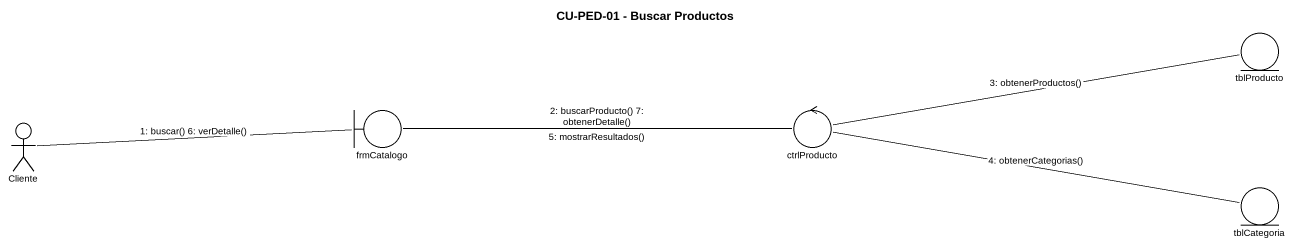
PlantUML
@startuml
title CU-PED-01 - Buscar Productos
entity tblProducto
boundary frmCatalogo
control ctrlProducto
actor Cliente
entity tblCategoria
frmCatalogo -right- ctrlProducto : 2: buscarProducto() 7: obtenerDetalle()
ctrlProducto -right- tblProducto : 3: obtenerProductos()
ctrlProducto -left- frmCatalogo : 5: mostrarResultados()
ctrlProducto -right- tblCategoria : 4: obtenerCategorias()
Cliente -right- frmCatalogo : 1: buscar() 6: verDetalle()
@enduml
